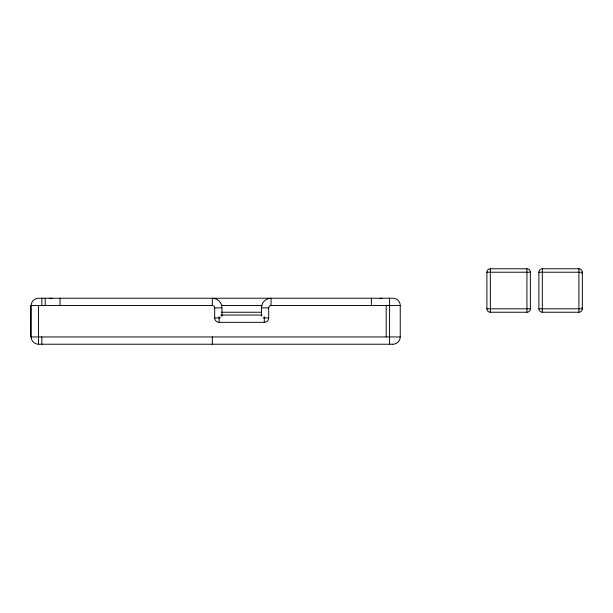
<?xml version="1.0" encoding="UTF-8"?>
<svg xmlns="http://www.w3.org/2000/svg" width="613" height="613" viewBox="0 0 613 613"><rect width="100%" height="100%" fill="white"/><g stroke="black" fill="none" stroke-linecap="round" stroke-linejoin="round"><path stroke-width="0.92" d="M490.346 268.778L526.935 268.778A3.44 3.44 0 0 1 530.375 272.218L530.375 308.806A3.44 3.44 0 0 1 526.935 312.247L490.346 312.247A3.44 3.44 0 0 1 486.906 308.806L486.906 272.218A3.44 3.44 0 0 1 490.346 268.778L490.346 312.247M542.321 268.778L578.91 268.778A3.44 3.44 0 0 1 582.35 272.218L582.35 308.806A3.44 3.44 0 0 1 578.91 312.247L542.321 312.247A3.44 3.44 0 0 1 538.881 308.806L538.881 272.218A3.44 3.44 0 0 1 542.321 268.778L542.321 312.232M486.914 272.218L530.368 272.218M538.888 272.218L582.342 272.218A6.452 4.567 0 0 1 582.051 273.636M400.22 305.519L271.069 305.519A2.368 2.368 0 0 0 268.701 307.887L268.701 317.932A4.406 4.406 0 0 1 264.295 322.338L219.102 322.338A4.406 4.406 0 0 1 214.696 317.932L214.688 307.887A2.368 2.368 0 0 0 212.32 305.519L30.665 305.519L30.65 336.943L400.22 336.943M221.27 305.519L262.035 305.519M214.688 307.887L221.975 307.887L221.975 316.047M261.422 316.047L261.422 307.887L268.701 307.887M486.906 308.806L530.36 308.806M538.896 308.806L582.35 308.806A6.452 4.567 0 0 0 582.051 307.397M221.668 312.247L261.445 312.247M221.078 315.059L262.142 315.059M214.688 317.932L220.343 317.932M263.046 317.932L268.701 317.932M392.964 344.222A7.279 7.279 0 0 0 400.243 336.943L400.243 305.519A7.279 7.279 0 0 0 392.964 298.232L38.458 298.232A7.279 7.279 0 0 0 31.171 305.519L31.171 336.943A7.279 7.279 0 0 0 38.458 344.222L392.902 344.222M578.91 268.793L578.91 312.247M526.935 268.785L526.935 312.232M389.577 298.232L389.577 344.222M386.19 305.519L386.19 336.943M371.363 298.232L371.363 305.519M271.069 305.519L271.069 298.232A9.647 9.647 0 0 0 261.422 307.887M264.295 316.691L264.295 322.338M219.102 316.691L219.102 322.338M212.32 305.519L212.32 298.232A9.647 9.647 0 0 1 221.967 307.887M212.32 336.943L212.32 344.222M60.059 298.232L60.059 305.519M45.232 298.232L45.232 305.519M41.845 298.232L41.845 305.519M41.845 336.943L41.845 344.222M38.458 305.519L38.458 344.222M49.385 298.232A7.279 7.279 0 0 1 52.067 298.746M379.355 298.746A7.279 7.279 0 0 1 382.029 298.232M220.971 315.749A2.873 2.873 0 0 1 221.232 316.009"/></g></svg>
